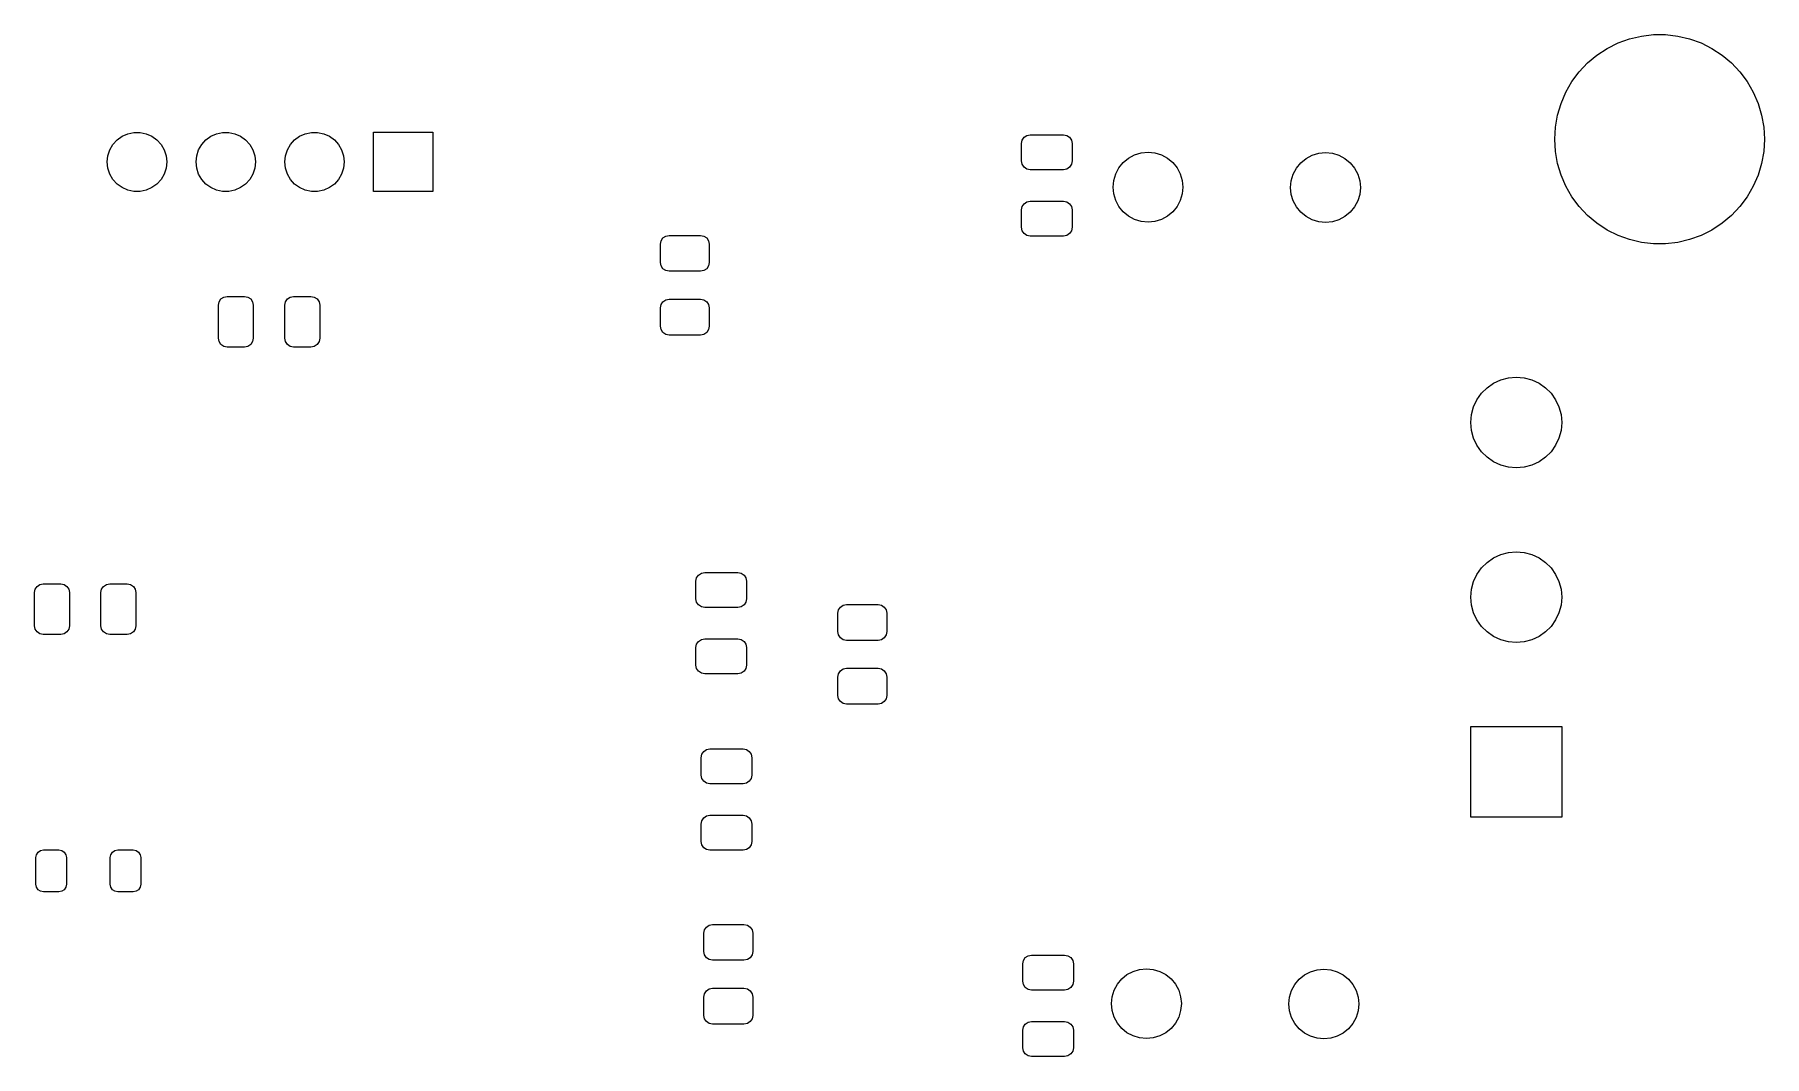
# Model space of a CAD drawing. Extents: x 44 to 145, y -86 to -26.
# Drawn here: x 95.9 to 145.4, y -54.85 to -25.61 of the extents above; entities that cross this region are included whole.
import ezdxf

# ---------------------------------------------------------------- set-up
doc = ezdxf.new("R2010")
doc.units = 0
doc.layers.add('BLACK', color=7, linetype='CONTINUOUS')

msp = doc.modelspace()

# ---------------------------------------------------------------- linework, layer by layer
at = {"layer": 'BLACK', "linetype": 'CONTINUOUS'}
for p, q in [((141.211761, -25.845352), (141.53959, -25.726031)), ((141.53959, -25.726031), (141.879055, -25.645577)), ((141.879055, -25.645577), (142.225566, -25.605076)), ((142.225566, -25.605076), (142.574434, -25.605076)), ((142.574434, -25.605076), (142.920945, -25.645577)), ((142.920945, -25.645577), (143.26041, -25.726031)), ((143.26041, -25.726031), (143.588239, -25.845352)), ((140.341275, -26.417879), (140.608524, -26.19363)), ((140.608524, -26.19363), (140.9, -26.001924)), ((140.9, -26.001924), (141.211761, -25.845352)), ((143.588239, -25.845352), (143.9, -26.001924)), ((143.9, -26.001924), (144.191476, -26.19363)), ((144.191476, -26.19363), (144.458725, -26.417879)), ((139.893537, -26.951473), (140.101867, -26.671637)), ((140.101867, -26.671637), (140.341275, -26.417879)), ((144.458725, -26.417879), (144.698133, -26.671637)), ((144.698133, -26.671637), (144.906463, -26.951473)), ((139.719102, -27.253602), (139.893537, -26.951473)), ((144.906463, -26.951473), (145.080898, -27.253602)), ((139.480865, -27.908152), (139.580922, -27.57394)), ((139.580922, -27.57394), (139.719102, -27.253602)), ((145.080898, -27.253602), (145.219078, -27.57394)), ((145.219078, -27.57394), (145.319135, -27.908152)), ((139.420285, -28.251721), (139.480865, -27.908152)), ((145.319135, -27.908152), (145.379715, -28.251721)), ((98.142336, -28.750383), (98.261239, -28.618327)), ((98.261239, -28.618327), (98.405, -28.513878)), ((98.405, -28.513878), (98.567336, -28.441602)), ((98.567336, -28.441602), (98.741151, -28.404656)), ((98.741151, -28.404656), (98.918849, -28.404656)), ((98.918849, -28.404656), (99.092664, -28.441602)), ((99.092664, -28.441602), (99.255, -28.513878)), ((99.255, -28.513878), (99.398761, -28.618327)), ((99.398761, -28.618327), (99.517664, -28.750383)), ((100.682336, -28.750383), (100.801239, -28.618327)), ((100.801239, -28.618327), (100.945, -28.513878)), ((100.945, -28.513878), (101.107336, -28.441602)), ((101.107336, -28.441602), (101.281151, -28.404656)), ((101.281151, -28.404656), (101.458849, -28.404656)), ((101.458849, -28.404656), (101.632664, -28.441602)), ((101.632664, -28.441602), (101.795, -28.513878)), ((101.795, -28.513878), (101.938761, -28.618327)), ((101.938761, -28.618327), (102.057664, -28.750383)), ((103.222336, -28.750383), (103.341239, -28.618327)), ((103.341239, -28.618327), (103.485, -28.513878)), ((103.485, -28.513878), (103.647336, -28.441602)), ((103.647336, -28.441602), (103.821151, -28.404656)), ((103.821151, -28.404656), (103.998849, -28.404656)), ((103.998849, -28.404656), (104.172664, -28.441602)), ((104.172664, -28.441602), (104.335, -28.513878)), ((104.335, -28.513878), (104.478761, -28.618327)), ((104.478761, -28.618327), (104.597664, -28.750383)), ((105.6, -30.1), (105.6, -28.4)), ((105.6, -28.4), (107.3, -28.4)), ((107.3, -28.4), (107.3, -30.1)), ((124.1414, -28.7212), (124.16043, -28.625529)), ((124.16043, -28.625529), (124.214623, -28.544423)), ((124.214623, -28.544423), (124.295729, -28.49023)), ((124.295729, -28.49023), (124.3914, -28.4712)), ((124.3914, -28.4712), (125.3414, -28.4712)), ((125.3414, -28.4712), (125.437071, -28.49023)), ((125.437071, -28.49023), (125.518177, -28.544423)), ((125.518177, -28.544423), (125.57237, -28.625529)), ((125.57237, -28.625529), (125.5914, -28.7212)), ((139.4, -28.6), (139.420285, -28.251721)), ((139.420285, -28.948279), (139.4, -28.6)), ((145.379715, -28.251721), (145.4, -28.6)), ((145.4, -28.6), (145.379715, -28.948279)), ((97.98, -29.25), (97.998575, -29.073275)), ((97.998575, -29.073275), (98.053486, -28.904274)), ((98.053486, -28.904274), (98.142336, -28.750383)), ((99.517664, -28.750383), (99.606514, -28.904274)), ((99.606514, -28.904274), (99.661425, -29.073275)), ((99.661425, -29.073275), (99.68, -29.25)), ((100.52, -29.25), (100.538575, -29.073275)), ((100.538575, -29.073275), (100.593486, -28.904274)), ((100.593486, -28.904274), (100.682336, -28.750383)), ((102.057664, -28.750383), (102.146514, -28.904274)), ((102.146514, -28.904274), (102.201425, -29.073275)), ((102.201425, -29.073275), (102.22, -29.25)), ((103.06, -29.25), (103.078575, -29.073275)), ((103.078575, -29.073275), (103.133486, -28.904274)), ((103.133486, -28.904274), (103.222336, -28.750383)), ((104.597664, -28.750383), (104.686514, -28.904274)), ((104.686514, -28.904274), (104.741425, -29.073275)), ((104.741425, -29.073275), (104.76, -29.25)), ((124.1414, -29.2212), (124.1414, -28.7212)), ((125.5914, -28.7212), (125.5914, -29.2212)), ((127.054893, -29.264893), (127.20643, -29.14053)), ((127.20643, -29.14053), (127.379317, -29.04812)), ((127.379317, -29.04812), (127.56691, -28.991215)), ((127.56691, -28.991215), (127.762, -28.972)), ((127.762, -28.972), (127.95709, -28.991215)), ((127.95709, -28.991215), (128.144683, -29.04812)), ((128.144683, -29.04812), (128.31757, -29.14053)), ((128.31757, -29.14053), (128.469107, -29.264893)), ((132.134893, -29.274893), (132.28643, -29.15053)), ((132.28643, -29.15053), (132.459317, -29.05812)), ((132.459317, -29.05812), (132.64691, -29.001215)), ((132.64691, -29.001215), (132.842, -28.982)), ((132.842, -28.982), (133.03709, -29.001215)), ((133.03709, -29.001215), (133.224683, -29.05812)), ((133.224683, -29.05812), (133.39757, -29.15053)), ((133.39757, -29.15053), (133.549107, -29.274893)), ((139.480865, -29.291848), (139.420285, -28.948279)), ((145.379715, -28.948279), (145.319135, -29.291848)), ((97.998575, -29.426725), (97.98, -29.25)), ((98.053486, -29.595726), (97.998575, -29.426725)), ((98.142336, -29.749617), (98.053486, -29.595726)), ((99.606514, -29.595726), (99.517664, -29.749617)), ((99.661425, -29.426725), (99.606514, -29.595726)), ((99.68, -29.25), (99.661425, -29.426725)), ((100.538575, -29.426725), (100.52, -29.25)), ((100.593486, -29.595726), (100.538575, -29.426725)), ((100.682336, -29.749617), (100.593486, -29.595726)), ((102.146514, -29.595726), (102.057664, -29.749617)), ((102.201425, -29.426725), (102.146514, -29.595726)), ((102.22, -29.25), (102.201425, -29.426725)), ((103.078575, -29.426725), (103.06, -29.25)), ((103.133486, -29.595726), (103.078575, -29.426725)), ((103.222336, -29.749617), (103.133486, -29.595726)), ((104.686514, -29.595726), (104.597664, -29.749617)), ((104.741425, -29.426725), (104.686514, -29.595726)), ((104.76, -29.25), (104.741425, -29.426725)), ((124.16043, -29.316871), (124.1414, -29.2212)), ((124.214623, -29.397977), (124.16043, -29.316871)), ((124.295729, -29.45217), (124.214623, -29.397977)), ((124.3914, -29.4712), (124.295729, -29.45217)), ((125.3414, -29.4712), (124.3914, -29.4712)), ((125.437071, -29.45217), (125.3414, -29.4712)), ((125.518177, -29.397977), (125.437071, -29.45217)), ((125.57237, -29.316871), (125.518177, -29.397977)), ((125.5914, -29.2212), (125.57237, -29.316871)), ((126.781215, -29.77691), (126.83812, -29.589317)), ((126.83812, -29.589317), (126.93053, -29.41643)), ((126.93053, -29.41643), (127.054893, -29.264893)), ((128.469107, -29.264893), (128.59347, -29.41643)), ((128.59347, -29.41643), (128.68588, -29.589317)), ((128.68588, -29.589317), (128.742785, -29.77691)), ((131.861215, -29.78691), (131.91812, -29.599317)), ((131.91812, -29.599317), (132.01053, -29.42643)), ((132.01053, -29.42643), (132.134893, -29.274893)), ((133.549107, -29.274893), (133.67347, -29.42643)), ((133.67347, -29.42643), (133.76588, -29.599317)), ((133.76588, -29.599317), (133.822785, -29.78691)), ((139.580922, -29.62606), (139.480865, -29.291848)), ((139.719102, -29.946398), (139.580922, -29.62606)), ((145.219078, -29.62606), (145.080898, -29.946398)), ((145.319135, -29.291848), (145.219078, -29.62606)), ((98.261239, -29.881673), (98.142336, -29.749617)), ((98.405, -29.986122), (98.261239, -29.881673)), ((98.567336, -30.058398), (98.405, -29.986122)), ((98.741151, -30.095344), (98.567336, -30.058398)), ((98.918849, -30.095344), (98.741151, -30.095344)), ((99.092664, -30.058398), (98.918849, -30.095344)), ((99.255, -29.986122), (99.092664, -30.058398)), ((99.398761, -29.881673), (99.255, -29.986122)), ((99.517664, -29.749617), (99.398761, -29.881673)), ((100.801239, -29.881673), (100.682336, -29.749617)), ((100.945, -29.986122), (100.801239, -29.881673)), ((101.107336, -30.058398), (100.945, -29.986122)), ((101.281151, -30.095344), (101.107336, -30.058398)), ((101.458849, -30.095344), (101.281151, -30.095344)), ((101.632664, -30.058398), (101.458849, -30.095344)), ((101.795, -29.986122), (101.632664, -30.058398)), ((101.938761, -29.881673), (101.795, -29.986122)), ((102.057664, -29.749617), (101.938761, -29.881673)), ((103.341239, -29.881673), (103.222336, -29.749617)), ((103.485, -29.986122), (103.341239, -29.881673)), ((103.647336, -30.058398), (103.485, -29.986122)), ((103.821151, -30.095344), (103.647336, -30.058398)), ((103.998849, -30.095344), (103.821151, -30.095344)), ((104.172664, -30.058398), (103.998849, -30.095344)), ((104.335, -29.986122), (104.172664, -30.058398)), ((104.478761, -29.881673), (104.335, -29.986122)), ((104.597664, -29.749617), (104.478761, -29.881673)), ((107.3, -30.1), (105.6, -30.1)), ((126.762, -29.972), (126.781215, -29.77691)), ((126.781215, -30.16709), (126.762, -29.972)), ((126.83812, -30.354683), (126.781215, -30.16709)), ((128.742785, -30.16709), (128.68588, -30.354683)), ((128.742785, -29.77691), (128.762, -29.972)), ((128.762, -29.972), (128.742785, -30.16709)), ((131.842, -29.982), (131.861215, -29.78691)), ((131.861215, -30.17709), (131.842, -29.982)), ((131.91812, -30.364683), (131.861215, -30.17709)), ((133.822785, -30.17709), (133.76588, -30.364683)), ((133.822785, -29.78691), (133.842, -29.982)), ((133.842, -29.982), (133.822785, -30.17709)), ((139.893537, -30.248527), (139.719102, -29.946398)), ((145.080898, -29.946398), (144.906463, -30.248527)), ((124.1414, -30.6212), (124.16043, -30.525529)), ((124.1414, -31.1212), (124.1414, -30.6212)), ((124.16043, -30.525529), (124.214623, -30.444423)), ((124.214623, -30.444423), (124.295729, -30.39023)), ((124.295729, -30.39023), (124.3914, -30.3712)), ((124.3914, -30.3712), (125.3414, -30.3712)), ((125.3414, -30.3712), (125.437071, -30.39023)), ((125.437071, -30.39023), (125.518177, -30.444423)), ((125.518177, -30.444423), (125.57237, -30.525529)), ((125.57237, -30.525529), (125.5914, -30.6212)), ((125.5914, -30.6212), (125.5914, -31.1212)), ((126.93053, -30.52757), (126.83812, -30.354683)), ((127.054893, -30.679107), (126.93053, -30.52757)), ((127.20643, -30.80347), (127.054893, -30.679107)), ((128.469107, -30.679107), (128.31757, -30.80347)), ((128.59347, -30.52757), (128.469107, -30.679107)), ((128.68588, -30.354683), (128.59347, -30.52757)), ((132.01053, -30.53757), (131.91812, -30.364683)), ((132.134893, -30.689107), (132.01053, -30.53757)), ((132.28643, -30.81347), (132.134893, -30.689107)), ((133.549107, -30.689107), (133.39757, -30.81347)), ((133.67347, -30.53757), (133.549107, -30.689107)), ((133.76588, -30.364683), (133.67347, -30.53757)), ((140.101867, -30.528363), (139.893537, -30.248527)), ((140.341275, -30.782121), (140.101867, -30.528363)), ((144.698133, -30.528363), (144.458725, -30.782121)), ((144.906463, -30.248527), (144.698133, -30.528363)), ((124.16043, -31.216871), (124.1414, -31.1212)), ((125.5914, -31.1212), (125.57237, -31.216871)), ((127.379317, -30.89588), (127.20643, -30.80347)), ((127.56691, -30.952785), (127.379317, -30.89588)), ((127.762, -30.972), (127.56691, -30.952785)), ((127.95709, -30.952785), (127.762, -30.972)), ((128.144683, -30.89588), (127.95709, -30.952785)), ((128.31757, -30.80347), (128.144683, -30.89588)), ((132.459317, -30.90588), (132.28643, -30.81347)), ((132.64691, -30.962785), (132.459317, -30.90588)), ((132.842, -30.982), (132.64691, -30.962785)), ((133.03709, -30.962785), (132.842, -30.982)), ((133.224683, -30.90588), (133.03709, -30.962785)), ((133.39757, -30.81347), (133.224683, -30.90588)), ((140.608524, -31.00637), (140.341275, -30.782121)), ((140.9, -31.198076), (140.608524, -31.00637)), ((144.191476, -31.00637), (143.9, -31.198076)), ((144.458725, -30.782121), (144.191476, -31.00637)), ((113.807, -31.603), (113.82603, -31.507329)), ((113.807, -32.128), (113.807, -31.603)), ((113.82603, -31.507329), (113.880223, -31.426223)), ((113.880223, -31.426223), (113.961329, -31.37203)), ((113.961329, -31.37203), (114.057, -31.353)), ((114.057, -31.353), (114.957, -31.353)), ((114.957, -31.353), (115.052671, -31.37203)), ((115.052671, -31.37203), (115.133777, -31.426223)), ((115.133777, -31.426223), (115.18797, -31.507329)), ((115.18797, -31.507329), (115.207, -31.603)), ((115.207, -31.603), (115.207, -32.128)), ((124.214623, -31.297977), (124.16043, -31.216871)), ((124.295729, -31.35217), (124.214623, -31.297977)), ((124.3914, -31.3712), (124.295729, -31.35217)), ((125.3414, -31.3712), (124.3914, -31.3712)), ((125.437071, -31.35217), (125.3414, -31.3712)), ((125.518177, -31.297977), (125.437071, -31.35217)), ((125.57237, -31.216871), (125.518177, -31.297977)), ((141.211761, -31.354648), (140.9, -31.198076)), ((141.53959, -31.473969), (141.211761, -31.354648)), ((141.879055, -31.554423), (141.53959, -31.473969)), ((142.225566, -31.594924), (141.879055, -31.554423)), ((142.574434, -31.594924), (142.225566, -31.594924)), ((142.920945, -31.554423), (142.574434, -31.594924)), ((143.26041, -31.473969), (142.920945, -31.554423)), ((143.588239, -31.354648), (143.26041, -31.473969)), ((143.9, -31.198076), (143.588239, -31.354648)), ((113.82603, -32.223671), (113.807, -32.128)), ((115.207, -32.128), (115.18797, -32.223671)), ((113.880223, -32.304777), (113.82603, -32.223671)), ((113.961329, -32.35897), (113.880223, -32.304777)), ((114.057, -32.378), (113.961329, -32.35897)), ((114.957, -32.378), (114.057, -32.378)), ((115.052671, -32.35897), (114.957, -32.378)), ((115.133777, -32.304777), (115.052671, -32.35897)), ((115.18797, -32.223671), (115.133777, -32.304777)), ((101.232423, -33.170223), (101.313529, -33.11603)), ((101.313529, -33.11603), (101.4092, -33.097)), ((101.4092, -33.097), (101.9092, -33.097)), ((101.9092, -33.097), (102.004871, -33.11603)), ((102.004871, -33.11603), (102.085977, -33.170223)), ((103.132423, -33.170223), (103.213529, -33.11603)), ((103.213529, -33.11603), (103.3092, -33.097)), ((103.3092, -33.097), (103.8092, -33.097)), ((103.8092, -33.097), (103.904871, -33.11603)), ((103.904871, -33.11603), (103.985977, -33.170223)), ((101.1592, -33.347), (101.17823, -33.251329)), ((101.1592, -34.297), (101.1592, -33.347)), ((101.17823, -33.251329), (101.232423, -33.170223)), ((102.085977, -33.170223), (102.14017, -33.251329)), ((102.14017, -33.251329), (102.1592, -33.347)), ((102.1592, -33.347), (102.1592, -34.297)), ((103.0592, -33.347), (103.07823, -33.251329)), ((103.0592, -34.297), (103.0592, -33.347)), ((103.07823, -33.251329), (103.132423, -33.170223)), ((103.985977, -33.170223), (104.04017, -33.251329)), ((104.04017, -33.251329), (104.0592, -33.347)), ((104.0592, -33.347), (104.0592, -34.297)), ((113.807, -33.428), (113.82603, -33.332329)), ((113.807, -33.953), (113.807, -33.428)), ((113.82603, -33.332329), (113.880223, -33.251223)), ((113.880223, -33.251223), (113.961329, -33.19703)), ((113.961329, -33.19703), (114.057, -33.178)), ((114.057, -33.178), (114.957, -33.178)), ((114.957, -33.178), (115.052671, -33.19703)), ((115.052671, -33.19703), (115.133777, -33.251223)), ((115.133777, -33.251223), (115.18797, -33.332329)), ((115.18797, -33.332329), (115.207, -33.428)), ((115.207, -33.428), (115.207, -33.953)), ((113.82603, -34.048671), (113.807, -33.953)), ((113.880223, -34.129777), (113.82603, -34.048671)), ((113.961329, -34.18397), (113.880223, -34.129777)), ((115.133777, -34.129777), (115.052671, -34.18397)), ((115.18797, -34.048671), (115.133777, -34.129777)), ((115.207, -33.953), (115.18797, -34.048671)), ((101.17823, -34.392671), (101.1592, -34.297)), ((101.232423, -34.473777), (101.17823, -34.392671)), ((101.313529, -34.52797), (101.232423, -34.473777)), ((101.4092, -34.547), (101.313529, -34.52797)), ((101.9092, -34.547), (101.4092, -34.547)), ((102.004871, -34.52797), (101.9092, -34.547)), ((102.085977, -34.473777), (102.004871, -34.52797)), ((102.14017, -34.392671), (102.085977, -34.473777)), ((102.1592, -34.297), (102.14017, -34.392671)), ((103.07823, -34.392671), (103.0592, -34.297)), ((103.132423, -34.473777), (103.07823, -34.392671)), ((103.213529, -34.52797), (103.132423, -34.473777)), ((103.3092, -34.547), (103.213529, -34.52797)), ((103.8092, -34.547), (103.3092, -34.547)), ((103.904871, -34.52797), (103.8092, -34.547)), ((103.985977, -34.473777), (103.904871, -34.52797)), ((104.04017, -34.392671), (103.985977, -34.473777)), ((104.0592, -34.297), (104.04017, -34.392671)), ((114.057, -34.203), (113.961329, -34.18397)), ((114.957, -34.203), (114.057, -34.203)), ((115.052671, -34.18397), (114.957, -34.203)), ((137.464376, -35.710942), (137.65, -35.580967)), ((137.65, -35.580967), (137.855374, -35.4852)), ((137.855374, -35.4852), (138.074257, -35.42655)), ((138.074257, -35.42655), (138.3, -35.4068)), ((138.3, -35.4068), (138.525743, -35.42655)), ((138.525743, -35.42655), (138.744626, -35.4852)), ((138.744626, -35.4852), (138.95, -35.580967)), ((138.95, -35.580967), (139.135624, -35.710942)), ((137.0784, -36.262174), (137.174167, -36.0568)), ((137.174167, -36.0568), (137.304142, -35.871176)), ((137.304142, -35.871176), (137.464376, -35.710942)), ((139.135624, -35.710942), (139.295858, -35.871176)), ((139.295858, -35.871176), (139.425833, -36.0568)), ((139.425833, -36.0568), (139.5216, -36.262174)), ((137, -36.7068), (137.01975, -36.481057)), ((137.01975, -36.481057), (137.0784, -36.262174)), ((139.5216, -36.262174), (139.58025, -36.481057)), ((139.58025, -36.481057), (139.6, -36.7068)), ((137.01975, -36.932543), (137, -36.7068)), ((137.0784, -37.151426), (137.01975, -36.932543)), ((139.58025, -36.932543), (139.5216, -37.151426)), ((139.6, -36.7068), (139.58025, -36.932543)), ((137.174167, -37.3568), (137.0784, -37.151426)), ((137.304142, -37.542424), (137.174167, -37.3568)), ((137.464376, -37.702658), (137.304142, -37.542424)), ((139.295858, -37.542424), (139.135624, -37.702658)), ((139.425833, -37.3568), (139.295858, -37.542424)), ((139.5216, -37.151426), (139.425833, -37.3568)), ((137.65, -37.832633), (137.464376, -37.702658)), ((137.855374, -37.9284), (137.65, -37.832633)), ((138.074257, -37.98705), (137.855374, -37.9284)), ((138.3, -38.0068), (138.074257, -37.98705)), ((138.525743, -37.98705), (138.3, -38.0068)), ((138.744626, -37.9284), (138.525743, -37.98705)), ((138.95, -37.832633), (138.744626, -37.9284)), ((139.135624, -37.702658), (138.95, -37.832633)), ((137.464376, -40.710942), (137.65, -40.580967)), ((137.65, -40.580967), (137.855374, -40.4852)), ((137.855374, -40.4852), (138.074257, -40.42655)), ((138.074257, -40.42655), (138.3, -40.4068)), ((138.3, -40.4068), (138.525743, -40.42655)), ((138.525743, -40.42655), (138.744626, -40.4852)), ((138.744626, -40.4852), (138.95, -40.580967)), ((138.95, -40.580967), (139.135624, -40.710942)), ((114.84403, -41.154329), (114.898223, -41.073223)), ((114.898223, -41.073223), (114.979329, -41.01903)), ((114.979329, -41.01903), (115.075, -41)), ((115.075, -41), (116.025, -41)), ((116.025, -41), (116.120671, -41.01903)), ((116.120671, -41.01903), (116.201777, -41.073223)), ((116.201777, -41.073223), (116.25597, -41.154329)), ((137.0784, -41.262174), (137.174167, -41.0568)), ((137.174167, -41.0568), (137.304142, -40.871176)), ((137.304142, -40.871176), (137.464376, -40.710942)), ((139.135624, -40.710942), (139.295858, -40.871176)), ((139.295858, -40.871176), (139.425833, -41.0568)), ((139.425833, -41.0568), (139.5216, -41.262174)), ((95.9, -41.575), (95.91903, -41.479329)), ((95.9, -42.525), (95.9, -41.575)), ((95.91903, -41.479329), (95.973223, -41.398223)), ((95.973223, -41.398223), (96.054329, -41.34403)), ((96.054329, -41.34403), (96.15, -41.325)), ((96.15, -41.325), (96.65, -41.325)), ((96.65, -41.325), (96.745671, -41.34403)), ((96.745671, -41.34403), (96.826777, -41.398223)), ((96.826777, -41.398223), (96.88097, -41.479329)), ((96.88097, -41.479329), (96.9, -41.575)), ((96.9, -41.575), (96.9, -42.525)), ((97.8, -41.575), (97.81903, -41.479329)), ((97.8, -42.525), (97.8, -41.575)), ((97.81903, -41.479329), (97.873223, -41.398223)), ((97.873223, -41.398223), (97.954329, -41.34403)), ((97.954329, -41.34403), (98.05, -41.325)), ((98.05, -41.325), (98.55, -41.325)), ((98.55, -41.325), (98.645671, -41.34403)), ((98.645671, -41.34403), (98.726777, -41.398223)), ((98.726777, -41.398223), (98.78097, -41.479329)), ((98.78097, -41.479329), (98.8, -41.575)), ((98.8, -41.575), (98.8, -42.525)), ((114.825, -41.25), (114.84403, -41.154329)), ((114.825, -41.75), (114.825, -41.25)), ((116.25597, -41.154329), (116.275, -41.25)), ((116.275, -41.25), (116.275, -41.75)), ((137, -41.7068), (137.01975, -41.481057)), ((137.01975, -41.481057), (137.0784, -41.262174)), ((139.5216, -41.262174), (139.58025, -41.481057)), ((139.58025, -41.481057), (139.6, -41.7068)), ((114.84403, -41.845671), (114.825, -41.75)), ((114.898223, -41.926777), (114.84403, -41.845671)), ((114.979329, -41.98097), (114.898223, -41.926777)), ((115.075, -42), (114.979329, -41.98097)), ((116.025, -42), (115.075, -42)), ((116.120671, -41.98097), (116.025, -42)), ((116.201777, -41.926777), (116.120671, -41.98097)), ((116.25597, -41.845671), (116.201777, -41.926777)), ((116.275, -41.75), (116.25597, -41.845671)), ((118.887, -42.1675), (118.90603, -42.071829)), ((118.90603, -42.071829), (118.960223, -41.990723)), ((118.960223, -41.990723), (119.041329, -41.93653)), ((119.041329, -41.93653), (119.137, -41.9175)), ((119.137, -41.9175), (120.037, -41.9175)), ((120.037, -41.9175), (120.132671, -41.93653)), ((120.132671, -41.93653), (120.213777, -41.990723)), ((120.213777, -41.990723), (120.26797, -42.071829)), ((120.26797, -42.071829), (120.287, -42.1675)), ((137.01975, -41.932543), (137, -41.7068)), ((137.0784, -42.151426), (137.01975, -41.932543)), ((139.58025, -41.932543), (139.5216, -42.151426)), ((139.6, -41.7068), (139.58025, -41.932543)), ((95.91903, -42.620671), (95.9, -42.525)), ((96.9, -42.525), (96.88097, -42.620671)), ((97.81903, -42.620671), (97.8, -42.525)), ((98.8, -42.525), (98.78097, -42.620671)), ((118.887, -42.6925), (118.887, -42.1675)), ((120.287, -42.1675), (120.287, -42.6925)), ((137.174167, -42.3568), (137.0784, -42.151426)), ((137.304142, -42.542424), (137.174167, -42.3568)), ((137.464376, -42.702658), (137.304142, -42.542424)), ((139.295858, -42.542424), (139.135624, -42.702658)), ((139.425833, -42.3568), (139.295858, -42.542424)), ((139.5216, -42.151426), (139.425833, -42.3568)), ((95.973223, -42.701777), (95.91903, -42.620671)), ((96.054329, -42.75597), (95.973223, -42.701777)), ((96.15, -42.775), (96.054329, -42.75597)), ((96.65, -42.775), (96.15, -42.775)), ((96.745671, -42.75597), (96.65, -42.775)), ((96.826777, -42.701777), (96.745671, -42.75597)), ((96.88097, -42.620671), (96.826777, -42.701777)), ((97.873223, -42.701777), (97.81903, -42.620671)), ((97.954329, -42.75597), (97.873223, -42.701777)), ((98.05, -42.775), (97.954329, -42.75597)), ((98.55, -42.775), (98.05, -42.775)), ((98.645671, -42.75597), (98.55, -42.775)), ((98.726777, -42.701777), (98.645671, -42.75597)), ((98.78097, -42.620671), (98.726777, -42.701777)), ((114.825, -43.15), (114.84403, -43.054329)), ((114.84403, -43.054329), (114.898223, -42.973223)), ((114.898223, -42.973223), (114.979329, -42.91903)), ((114.979329, -42.91903), (115.075, -42.9)), ((115.075, -42.9), (116.025, -42.9)), ((116.025, -42.9), (116.120671, -42.91903)), ((116.120671, -42.91903), (116.201777, -42.973223)), ((116.201777, -42.973223), (116.25597, -43.054329)), ((116.25597, -43.054329), (116.275, -43.15)), ((118.90603, -42.788171), (118.887, -42.6925)), ((118.960223, -42.869277), (118.90603, -42.788171)), ((119.041329, -42.92347), (118.960223, -42.869277)), ((119.137, -42.9425), (119.041329, -42.92347)), ((120.037, -42.9425), (119.137, -42.9425)), ((120.132671, -42.92347), (120.037, -42.9425)), ((120.213777, -42.869277), (120.132671, -42.92347)), ((120.26797, -42.788171), (120.213777, -42.869277)), ((120.287, -42.6925), (120.26797, -42.788171)), ((137.65, -42.832633), (137.464376, -42.702658)), ((137.855374, -42.9284), (137.65, -42.832633)), ((138.074257, -42.98705), (137.855374, -42.9284)), ((138.3, -43.0068), (138.074257, -42.98705)), ((138.525743, -42.98705), (138.3, -43.0068)), ((138.744626, -42.9284), (138.525743, -42.98705)), ((138.95, -42.832633), (138.744626, -42.9284)), ((139.135624, -42.702658), (138.95, -42.832633)), ((114.825, -43.65), (114.825, -43.15)), ((116.275, -43.15), (116.275, -43.65)), ((114.84403, -43.745671), (114.825, -43.65)), ((114.898223, -43.826777), (114.84403, -43.745671)), ((114.979329, -43.88097), (114.898223, -43.826777)), ((115.075, -43.9), (114.979329, -43.88097)), ((116.025, -43.9), (115.075, -43.9)), ((116.120671, -43.88097), (116.025, -43.9)), ((116.201777, -43.826777), (116.120671, -43.88097)), ((116.25597, -43.745671), (116.201777, -43.826777)), ((116.275, -43.65), (116.25597, -43.745671)), ((118.887, -43.9925), (118.90603, -43.896829)), ((118.887, -44.5175), (118.887, -43.9925)), ((118.90603, -43.896829), (118.960223, -43.815723)), ((118.960223, -43.815723), (119.041329, -43.76153)), ((119.041329, -43.76153), (119.137, -43.7425)), ((119.137, -43.7425), (120.037, -43.7425)), ((120.037, -43.7425), (120.132671, -43.76153)), ((120.132671, -43.76153), (120.213777, -43.815723)), ((120.213777, -43.815723), (120.26797, -43.896829)), ((120.26797, -43.896829), (120.287, -43.9925)), ((120.287, -43.9925), (120.287, -44.5175)), ((118.90603, -44.613171), (118.887, -44.5175)), ((120.287, -44.5175), (120.26797, -44.613171)), ((118.960223, -44.694277), (118.90603, -44.613171)), ((119.041329, -44.74847), (118.960223, -44.694277)), ((119.137, -44.7675), (119.041329, -44.74847)), ((120.037, -44.7675), (119.137, -44.7675)), ((120.132671, -44.74847), (120.037, -44.7675)), ((120.213777, -44.694277), (120.132671, -44.74847)), ((120.26797, -44.613171), (120.213777, -44.694277)), ((137, -48.0068), (137, -45.4068)), ((137, -45.4068), (139.6, -45.4068)), ((139.6, -45.4068), (139.6, -48.0068)), ((114.975, -46.3), (114.99403, -46.204329)), ((114.975, -46.8), (114.975, -46.3)), ((114.99403, -46.204329), (115.048223, -46.123223)), ((115.048223, -46.123223), (115.129329, -46.06903)), ((115.129329, -46.06903), (115.225, -46.05)), ((115.225, -46.05), (116.175, -46.05)), ((116.175, -46.05), (116.270671, -46.06903)), ((116.270671, -46.06903), (116.351777, -46.123223)), ((116.351777, -46.123223), (116.40597, -46.204329)), ((116.40597, -46.204329), (116.425, -46.3)), ((116.425, -46.3), (116.425, -46.8)), ((114.99403, -46.895671), (114.975, -46.8)), ((115.048223, -46.976777), (114.99403, -46.895671)), ((115.129329, -47.03097), (115.048223, -46.976777)), ((116.351777, -46.976777), (116.270671, -47.03097)), ((116.40597, -46.895671), (116.351777, -46.976777)), ((116.425, -46.8), (116.40597, -46.895671)), ((115.225, -47.05), (115.129329, -47.03097)), ((116.175, -47.05), (115.225, -47.05)), ((116.270671, -47.03097), (116.175, -47.05)), ((115.048223, -48.023223), (115.129329, -47.96903)), ((115.129329, -47.96903), (115.225, -47.95)), ((115.225, -47.95), (116.175, -47.95)), ((116.175, -47.95), (116.270671, -47.96903)), ((116.270671, -47.96903), (116.351777, -48.023223)), ((139.6, -48.0068), (137, -48.0068)), ((114.975, -48.2), (114.99403, -48.104329)), ((114.975, -48.7), (114.975, -48.2)), ((114.99403, -48.104329), (115.048223, -48.023223)), ((116.351777, -48.023223), (116.40597, -48.104329)), ((116.40597, -48.104329), (116.425, -48.2)), ((116.425, -48.2), (116.425, -48.7)), ((96.00157, -49.00607), (96.072538, -48.958651)), ((96.072538, -48.958651), (96.15625, -48.942)), ((96.15625, -48.942), (96.59375, -48.942)), ((96.59375, -48.942), (96.677462, -48.958651)), ((96.677462, -48.958651), (96.74843, -49.00607)), ((98.12657, -49.00607), (98.197538, -48.958651)), ((98.197538, -48.958651), (98.28125, -48.942)), ((98.28125, -48.942), (98.71875, -48.942)), ((98.71875, -48.942), (98.802462, -48.958651)), ((98.802462, -48.958651), (98.87343, -49.00607)), ((114.99403, -48.795671), (114.975, -48.7)), ((115.048223, -48.876777), (114.99403, -48.795671)), ((115.129329, -48.93097), (115.048223, -48.876777)), ((115.225, -48.95), (115.129329, -48.93097)), ((116.175, -48.95), (115.225, -48.95)), ((116.270671, -48.93097), (116.175, -48.95)), ((116.351777, -48.876777), (116.270671, -48.93097)), ((116.40597, -48.795671), (116.351777, -48.876777)), ((116.425, -48.7), (116.40597, -48.795671)), ((95.9375, -49.16075), (95.954151, -49.077038)), ((95.9375, -49.92325), (95.9375, -49.16075)), ((95.954151, -49.077038), (96.00157, -49.00607)), ((96.74843, -49.00607), (96.795849, -49.077038)), ((96.795849, -49.077038), (96.8125, -49.16075)), ((96.8125, -49.16075), (96.8125, -49.92325)), ((98.0625, -49.16075), (98.079151, -49.077038)), ((98.0625, -49.92325), (98.0625, -49.16075)), ((98.079151, -49.077038), (98.12657, -49.00607)), ((98.87343, -49.00607), (98.920849, -49.077038)), ((98.920849, -49.077038), (98.9375, -49.16075)), ((98.9375, -49.16075), (98.9375, -49.92325)), ((95.954151, -50.006962), (95.9375, -49.92325)), ((96.8125, -49.92325), (96.795849, -50.006962)), ((98.079151, -50.006962), (98.0625, -49.92325)), ((98.9375, -49.92325), (98.920849, -50.006962)), ((96.00157, -50.07793), (95.954151, -50.006962)), ((96.072538, -50.125349), (96.00157, -50.07793)), ((96.15625, -50.142), (96.072538, -50.125349)), ((96.59375, -50.142), (96.15625, -50.142)), ((96.677462, -50.125349), (96.59375, -50.142)), ((96.74843, -50.07793), (96.677462, -50.125349)), ((96.795849, -50.006962), (96.74843, -50.07793)), ((98.12657, -50.07793), (98.079151, -50.006962)), ((98.197538, -50.125349), (98.12657, -50.07793)), ((98.28125, -50.142), (98.197538, -50.125349)), ((98.71875, -50.142), (98.28125, -50.142)), ((98.802462, -50.125349), (98.71875, -50.142)), ((98.87343, -50.07793), (98.802462, -50.125349)), ((98.920849, -50.006962), (98.87343, -50.07793)), ((115.05, -51.325), (115.06903, -51.229329)), ((115.05, -51.85), (115.05, -51.325)), ((115.06903, -51.229329), (115.123223, -51.148223)), ((115.123223, -51.148223), (115.204329, -51.09403)), ((115.204329, -51.09403), (115.3, -51.075)), ((115.3, -51.075), (116.2, -51.075)), ((116.2, -51.075), (116.295671, -51.09403)), ((116.295671, -51.09403), (116.376777, -51.148223)), ((116.376777, -51.148223), (116.43097, -51.229329)), ((116.43097, -51.229329), (116.45, -51.325)), ((116.45, -51.325), (116.45, -51.85)), ((115.06903, -51.945671), (115.05, -51.85)), ((115.123223, -52.026777), (115.06903, -51.945671)), ((116.43097, -51.945671), (116.376777, -52.026777)), ((116.45, -51.85), (116.43097, -51.945671)), ((124.248223, -52.023223), (124.329329, -51.96903)), ((124.329329, -51.96903), (124.425, -51.95)), ((124.425, -51.95), (125.375, -51.95)), ((125.375, -51.95), (125.470671, -51.96903)), ((125.470671, -51.96903), (125.551777, -52.023223)), ((115.204329, -52.08097), (115.123223, -52.026777)), ((115.3, -52.1), (115.204329, -52.08097)), ((116.2, -52.1), (115.3, -52.1)), ((116.295671, -52.08097), (116.2, -52.1)), ((116.376777, -52.026777), (116.295671, -52.08097)), ((124.175, -52.2), (124.19403, -52.104329)), ((124.175, -52.7), (124.175, -52.2)), ((124.19403, -52.104329), (124.248223, -52.023223)), ((125.551777, -52.023223), (125.60597, -52.104329)), ((125.60597, -52.104329), (125.625, -52.2)), ((125.625, -52.2), (125.625, -52.7)), ((127.15943, -52.50853), (127.332317, -52.41612)), ((127.332317, -52.41612), (127.51991, -52.359215)), ((127.51991, -52.359215), (127.715, -52.34)), ((127.715, -52.34), (127.91009, -52.359215)), ((127.91009, -52.359215), (128.097683, -52.41612)), ((128.097683, -52.41612), (128.27057, -52.50853)), ((132.23943, -52.51853), (132.412317, -52.42612)), ((132.412317, -52.42612), (132.59991, -52.369215)), ((132.59991, -52.369215), (132.795, -52.35)), ((132.795, -52.35), (132.99009, -52.369215)), ((132.99009, -52.369215), (133.177683, -52.42612)), ((133.177683, -52.42612), (133.35057, -52.51853)), ((115.123223, -52.973223), (115.204329, -52.91903)), ((115.204329, -52.91903), (115.3, -52.9)), ((115.3, -52.9), (116.2, -52.9)), ((116.2, -52.9), (116.295671, -52.91903)), ((116.295671, -52.91903), (116.376777, -52.973223)), ((124.19403, -52.795671), (124.175, -52.7)), ((124.248223, -52.876777), (124.19403, -52.795671)), ((124.329329, -52.93097), (124.248223, -52.876777)), ((124.425, -52.95), (124.329329, -52.93097)), ((125.375, -52.95), (124.425, -52.95)), ((125.470671, -52.93097), (125.375, -52.95)), ((125.551777, -52.876777), (125.470671, -52.93097)), ((125.60597, -52.795671), (125.551777, -52.876777)), ((125.625, -52.7), (125.60597, -52.795671)), ((126.734215, -53.14491), (126.79112, -52.957317)), ((126.79112, -52.957317), (126.88353, -52.78443)), ((126.88353, -52.78443), (127.007893, -52.632893)), ((127.007893, -52.632893), (127.15943, -52.50853)), ((128.27057, -52.50853), (128.422107, -52.632893)), ((128.422107, -52.632893), (128.54647, -52.78443)), ((128.54647, -52.78443), (128.63888, -52.957317)), ((128.63888, -52.957317), (128.695785, -53.14491)), ((131.87112, -52.967317), (131.96353, -52.79443)), ((131.96353, -52.79443), (132.087893, -52.642893)), ((132.087893, -52.642893), (132.23943, -52.51853)), ((133.35057, -52.51853), (133.502107, -52.642893)), ((133.502107, -52.642893), (133.62647, -52.79443)), ((133.62647, -52.79443), (133.71888, -52.967317)), ((115.05, -53.15), (115.06903, -53.054329)), ((115.05, -53.675), (115.05, -53.15)), ((115.06903, -53.054329), (115.123223, -52.973223)), ((116.376777, -52.973223), (116.43097, -53.054329)), ((116.43097, -53.054329), (116.45, -53.15)), ((116.45, -53.15), (116.45, -53.675)), ((126.715, -53.34), (126.734215, -53.14491)), ((126.734215, -53.53509), (126.715, -53.34)), ((128.695785, -53.14491), (128.715, -53.34)), ((128.715, -53.34), (128.695785, -53.53509)), ((131.795, -53.35), (131.814215, -53.15491)), ((131.814215, -53.54509), (131.795, -53.35)), ((131.814215, -53.15491), (131.87112, -52.967317)), ((133.71888, -52.967317), (133.775785, -53.15491)), ((133.775785, -53.15491), (133.795, -53.35)), ((133.795, -53.35), (133.775785, -53.54509)), ((115.06903, -53.770671), (115.05, -53.675)), ((115.123223, -53.851777), (115.06903, -53.770671)), ((115.204329, -53.90597), (115.123223, -53.851777)), ((115.3, -53.925), (115.204329, -53.90597)), ((116.2, -53.925), (115.3, -53.925)), ((116.295671, -53.90597), (116.2, -53.925)), ((116.376777, -53.851777), (116.295671, -53.90597)), ((116.43097, -53.770671), (116.376777, -53.851777)), ((116.45, -53.675), (116.43097, -53.770671)), ((124.19403, -54.004329), (124.248223, -53.923223)), ((124.248223, -53.923223), (124.329329, -53.86903)), ((124.329329, -53.86903), (124.425, -53.85)), ((124.425, -53.85), (125.375, -53.85)), ((125.375, -53.85), (125.470671, -53.86903)), ((125.470671, -53.86903), (125.551777, -53.923223)), ((125.551777, -53.923223), (125.60597, -54.004329)), ((126.79112, -53.722683), (126.734215, -53.53509)), ((126.88353, -53.89557), (126.79112, -53.722683)), ((127.007893, -54.047107), (126.88353, -53.89557)), ((128.54647, -53.89557), (128.422107, -54.047107)), ((128.63888, -53.722683), (128.54647, -53.89557)), ((128.695785, -53.53509), (128.63888, -53.722683)), ((131.87112, -53.732683), (131.814215, -53.54509)), ((131.96353, -53.90557), (131.87112, -53.732683)), ((132.087893, -54.057107), (131.96353, -53.90557)), ((133.62647, -53.90557), (133.502107, -54.057107)), ((133.71888, -53.732683), (133.62647, -53.90557)), ((133.775785, -53.54509), (133.71888, -53.732683)), ((124.175, -54.1), (124.19403, -54.004329)), ((124.175, -54.6), (124.175, -54.1)), ((125.60597, -54.004329), (125.625, -54.1)), ((125.625, -54.1), (125.625, -54.6)), ((127.15943, -54.17147), (127.007893, -54.047107)), ((127.332317, -54.26388), (127.15943, -54.17147)), ((127.51991, -54.320785), (127.332317, -54.26388)), ((127.715, -54.34), (127.51991, -54.320785)), ((127.91009, -54.320785), (127.715, -54.34)), ((128.097683, -54.26388), (127.91009, -54.320785)), ((128.27057, -54.17147), (128.097683, -54.26388)), ((128.422107, -54.047107), (128.27057, -54.17147)), ((132.23943, -54.18147), (132.087893, -54.057107)), ((132.412317, -54.27388), (132.23943, -54.18147)), ((132.59991, -54.330785), (132.412317, -54.27388)), ((132.795, -54.35), (132.59991, -54.330785)), ((132.99009, -54.330785), (132.795, -54.35)), ((133.177683, -54.27388), (132.99009, -54.330785)), ((133.35057, -54.18147), (133.177683, -54.27388)), ((133.502107, -54.057107), (133.35057, -54.18147)), ((124.19403, -54.695671), (124.175, -54.6)), ((124.248223, -54.776777), (124.19403, -54.695671)), ((124.329329, -54.83097), (124.248223, -54.776777)), ((124.425, -54.85), (124.329329, -54.83097)), ((125.375, -54.85), (124.425, -54.85)), ((125.470671, -54.83097), (125.375, -54.85)), ((125.551777, -54.776777), (125.470671, -54.83097)), ((125.60597, -54.695671), (125.551777, -54.776777)), ((125.625, -54.6), (125.60597, -54.695671))]:
    msp.add_line(p, q, dxfattribs=at)

doc.saveas('drawing.dxf')
